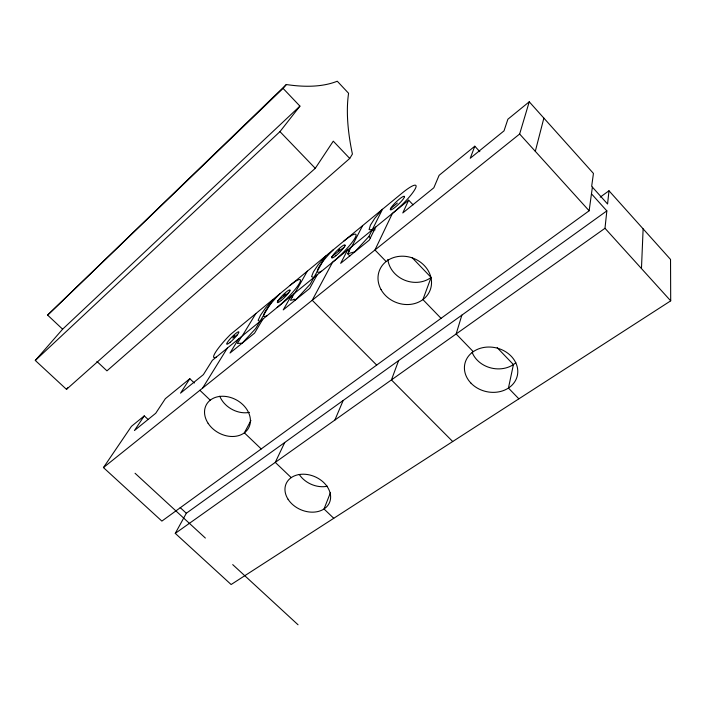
<?xml version="1.0" encoding="UTF-8"?>
<svg xmlns="http://www.w3.org/2000/svg" width="706" height="706" viewBox="0 0 706 706"><rect width="100%" height="100%" fill="white"/><g stroke="black" fill="none" stroke-linecap="round" stroke-linejoin="round"><path stroke-width="1.06" d="M641.463 268.562L643.122 228.859M606.842 210.891L186.331 513.244L175.273 533.374L231.127 584.524L670.7 300.853L604.989 228.285L606.842 210.891L591.469 193.823M670.7 300.853L670.532 259.437L608.987 190.77L607.575 204.016L591.663 186.322L593.446 173.429L529.244 101.796L507.888 119.217L504.022 130.866L470.24 158.259L474.803 146.204L479.833 151.675M148.172 419.532L144.271 415.878L131.44 426.345L103.447 467.584L161.877 521.099L589.139 210.776L592.387 187.134M535.307 151.322L543.867 118.105M103.447 467.584L519.642 134.025L529.244 101.796M461.865 315.132L456.147 333.964L473.267 351.667M411.96 257.478L431.092 277.432L422.912 299.582L441.047 318.335M398.599 360.616L391.433 379.916L452.705 441.532M330.443 492.673L324.019 508.982L333.753 518.292M334.856 420.079L343.187 400.461M344.599 246.465L345.04 245.511M413.089 204.846L408.659 200.169L402.791 212.947L433.828 187.778L439.114 175.326L474.803 146.204M331.741 257.311L332.199 256.349M284.721 442.494L275.278 462.377L291.216 477.618M375.751 227.023L369.273 240.128L340.654 263.329L347.626 249.968L349.143 251.539M349.849 255.987L347.661 253.745L354.827 251.839L368.938 236.431L382.475 209.267L374.78 218.295L370.421 225.152L369.088 229.591L372.177 229.935L373.633 231.453M351.773 246.579L362.637 225.602M289.434 291.693L289.945 290.695M347.661 253.745L351.085 247.153M277.432 301.833L277.961 300.827M250.93 420.494L244.373 432.831L261.229 448.945M332.094 256.578L338.377 251.433L339.657 249.033M317.17 274.81L309.696 288.427L283.23 309.89L291.119 296.07L292.602 297.561M294.967 292.928L307.322 271.166M294.323 293.458L290.448 300.279L296.344 299.256L310.146 284.262L325.74 255.996L318.088 264.891L313.42 271.889L311.549 276.646L313.87 277.511M277.837 301.056L283.671 296.282L285.118 293.793M262.87 319.121L254.557 333.135L230.006 353.044L238.663 338.871M96.907 361.41L106.95 370.853L349.735 158.453L352.409 154.067A320.127 113.948 54.3 0 1 348.579 93.28L337.265 81.216A376.351 129.233 43.2 0 1 286.345 84.526L47.629 315.105L62.613 329.19L299.935 106.121L283.062 88.382L286.345 84.526M241.637 336.435L237.375 343.443L242.176 343.178L255.66 328.572L273.001 299.441L265.403 308.204L260.479 315.291L258.149 320.312L259.799 321.627M242.237 335.95L255.854 313.57M202.587 388.123L227.367 348.084M234.374 335.447L232.795 337.998L237.428 334.741M194.335 383.014L189.835 378.707L180.533 393.154L203.372 374.639L212.382 360.307L408.659 200.169M62.613 329.19L35.3 360.466L66.488 389.359L315.273 168.328L333.276 141.156L349.735 158.453M144.271 415.878L134.431 430.536L155.726 413.266L165.328 398.705L189.835 378.707M35.3 360.466L279.964 131.634L299.935 106.121M66.488 389.359L67.847 387.665M333.32 249.756L329.261 253.966A29.273 4.898 -44.5 0 0 319.28 272.172L321.645 271.166M280.053 293.634L276.117 297.711A28.134 4.563 -45.1 0 0 264.997 316.491L267.018 315.732M47.629 315.105L283.062 88.382M390.568 208.641L397.337 203.081M600.224 197.15L608.987 190.77M338.377 251.433L343.972 247.427M283.671 296.282L288.763 292.672M175.273 533.374L604.989 228.285M216.248 357.157L214.518 357.704A27.163 4.245 -45.6 0 1 226.608 338.465L230.43 334.512L402.111 193.091A25.522 4.377 -43.8 0 1 415.481 188.317A25.522 4.377 -43.8 0 1 392.395 213.441L374.957 249.977L386.129 261.538M180.18 507.57L186.331 513.244M135.058 473.267L205.367 538.06M232.715 564.606L298.047 624.784M199.886 390.294L210.238 400.187M294.093 299.044L295.576 300.535M376.686 365.09L312.22 300.262L332.579 262.244A24.392 4.086 -44.5 0 0 355.153 237.772A24.392 4.086 -44.5 0 0 343.963 240.984M368.938 236.431L370.412 237.957M518.866 398.837L508.444 388.053L513.421 364.578L497.218 347.705M373.483 228.329L375.01 229.927M279.964 131.634L315.273 168.328M519.642 134.025L589.139 210.776M289.963 285.471A23.439 3.804 -45.1 0 1 299.238 283.609A23.439 3.804 -45.1 0 1 277.167 307.454M249.439 412.392A23.386 18.453 29.2 0 1 219.76 396.207M327.434 486.222A22.963 17.729 23.5 0 1 299.3 474.503M431.092 277.432A26.29 23.201 20.6 0 1 404.459 280.105A26.29 23.201 20.6 0 1 387.815 259.42M515.839 362.716A26.051 21.992 12.4 0 1 472.182 352.444M404.441 196.789L404.097 197.689A9.699 1.659 -43.8 0 1 395.995 206.549A9.699 1.659 -43.8 0 1 390.286 209.338L390.647 208.429A9.699 1.659 -43.8 0 1 398.714 199.621A9.699 1.659 -43.8 0 1 404.441 196.789M381.046 289.575A27.199 23.704 21 0 0 427.377 295.143A27.199 23.704 21 0 0 405.862 256.41A27.199 23.704 21 0 0 381.046 289.575M208.102 423.291A24.101 18.7 29.1 0 0 247.806 429.283A24.101 18.7 29.1 0 0 226.511 396.56A24.101 18.7 29.1 0 0 208.102 423.291M470.805 382.979A26.899 22.415 13.1 0 0 516.254 378.963A26.899 22.415 13.1 0 0 486.231 347.149A26.899 22.415 13.1 0 0 470.805 382.979M288.057 499.257A23.66 17.959 23.6 0 0 327.61 505.734A23.66 17.959 23.6 0 0 307.684 474.573A23.66 17.959 23.6 0 0 288.057 499.257M335.888 255.74A9.266 1.553 -44.5 0 0 345.022 244.964A9.266 1.553 -44.5 0 0 334.247 253.595A9.266 1.553 -44.5 0 0 335.888 255.74M281.297 300.421A8.904 1.447 -45.1 0 0 289.99 290.007A8.904 1.447 -45.1 0 0 279.752 298.426A8.904 1.447 -45.1 0 0 281.297 300.421M230.182 342.251A8.604 1.341 -45.6 0 0 238.875 331.952A8.604 1.341 -45.6 0 0 229.335 339.798A8.604 1.341 -45.6 0 0 230.182 342.251"/></g></svg>
